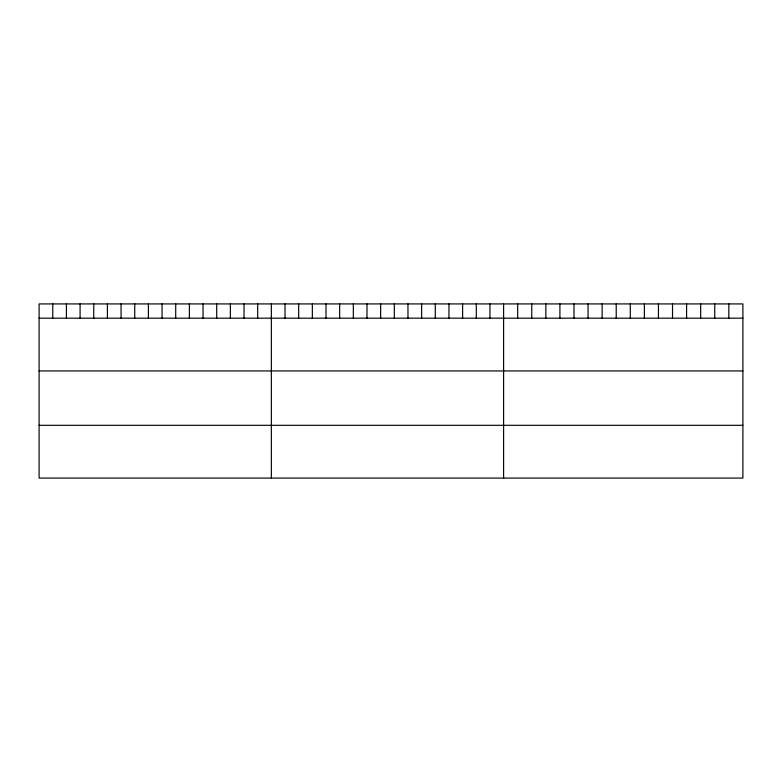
<?xml version="1.0" encoding="UTF-8"?>
<svg xmlns="http://www.w3.org/2000/svg" width="782" height="782" viewBox="0 0 782 782"><rect width="100%" height="100%" fill="white"/><g stroke="black" fill="none" stroke-linecap="round" stroke-linejoin="round"><path stroke-width="1.17" d="M742.9 318.166L742.9 478.076L39.1 478.076L39.1 303.924L742.9 303.924L742.9 318.166L39.1 318.166M39.1 370.942L742.9 370.942M39.1 425.31L742.9 425.31M728.824 303.924L728.824 318.166M714.748 303.924L714.748 318.166M700.672 303.924L700.672 318.166M686.596 303.924L686.596 318.166M672.52 303.924L672.52 318.166M658.444 303.924L658.444 318.166M644.368 303.924L644.368 318.166M630.292 303.924L630.292 318.166M616.216 303.924L616.216 318.166M602.14 303.924L602.14 318.166M588.064 303.924L588.064 318.166M573.988 303.924L573.988 318.166M559.912 303.924L559.912 318.166M545.836 303.924L545.836 318.166M531.76 303.924L531.76 318.166M517.684 303.924L517.684 318.166M503.608 303.924L503.608 478.076M489.943 303.924L489.943 318.166M476.287 303.924L476.287 318.166M462.621 303.924L462.621 318.166M448.956 303.924L448.956 318.166M435.3 303.924L435.3 318.166M421.635 303.924L421.635 318.166M407.969 303.924L407.969 318.166M394.314 303.924L394.314 318.166M380.648 303.924L380.648 318.166M366.993 303.924L366.993 318.166M353.327 303.924L353.327 318.166M339.662 303.924L339.662 318.166M326.006 303.924L326.006 318.166M312.341 303.924L312.341 318.166M298.675 303.924L298.675 318.166M285.019 303.924L285.019 318.166M271.354 303.924L271.354 478.076M257.689 303.924L257.689 318.166M244.033 303.924L244.033 318.166M230.367 303.924L230.367 318.166M216.702 303.924L216.702 318.166M203.046 303.924L203.046 318.166M189.381 303.924L189.381 318.166M175.715 303.924L175.715 318.166M162.06 303.924L162.06 318.166M148.394 303.924L148.394 318.166M134.739 303.924L134.739 318.166M121.073 303.924L121.073 318.166M107.408 303.924L107.408 318.166M93.752 303.924L93.752 318.166M80.087 303.924L80.087 318.166M66.421 303.924L66.421 318.166M52.765 303.924L52.765 318.166"/></g></svg>
